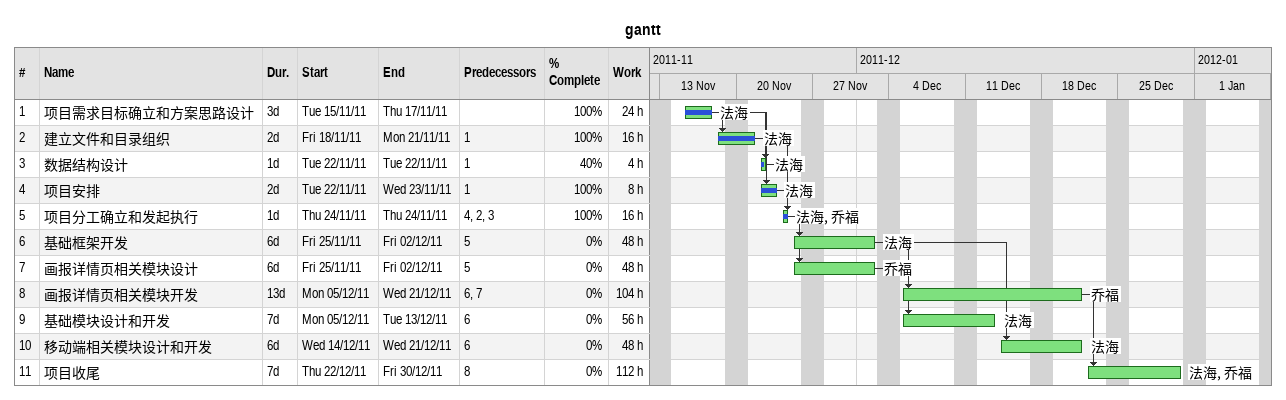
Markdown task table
gantt

| ID | Task | Duration | Start | Finish | Predecessors | Resources | % complete | Work (h) |
|---|---|---|---|---|---|---|---|---|
| 1 | 项目需求目标确立和方案思路设计 | 3d | 2011-11-15 | 2011-11-17 |  | 法海 | 100 | 24 |
| 2 | 建立文件和目录组织 | 2d | 2011-11-18 | 2011-11-21 | 1 | 法海 | 100 | 16 |
| 3 | 数据结构设计 | 1d | 2011-11-22 | 2011-11-22 | 1 | 法海 | 40 | 4 |
| 4 | 项目安排 | 2d | 2011-11-22 | 2011-11-23 | 1 | 法海 | 100 | 8 |
| 5 | 项目分工确立和发起执行 | 1d | 2011-11-24 | 2011-11-24 | 4, 2, 3 | 法海, 乔福 | 100 | 16 |
| 6 | 基础框架开发 | 6d | 2011-11-25 | 2011-12-02 | 5 | 法海 | 0 | 48 |
| 7 | 画报详情页相关模块设计 | 6d | 2011-11-25 | 2011-12-02 | 5 | 乔福 | 0 | 48 |
| 8 | 画报详情页相关模块开发 | 13d | 2011-12-05 | 2011-12-21 | 6, 7 | 乔福 | 0 | 104 |
| 9 | 基础模块设计和开发 | 7d | 2011-12-05 | 2011-12-13 | 6 | 法海 | 0 | 56 |
| 10 | 移动端相关模块设计和开发 | 6d | 2011-12-14 | 2011-12-21 | 6 | 法海 | 0 | 48 |
| 11 | 项目收尾 | 7d | 2011-12-22 | 2011-12-30 | 8 | 法海, 乔福 | 0 | 112 |
